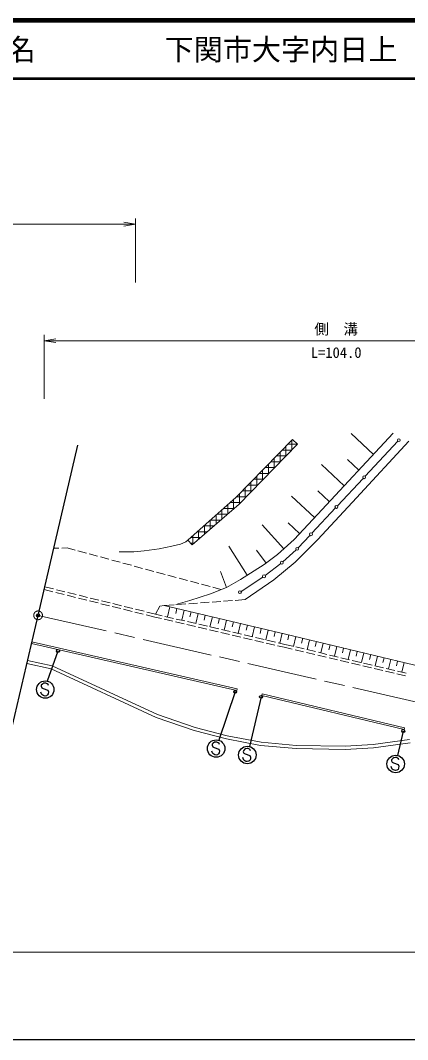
# Model space of a CAD drawing. Units: millimetres, scale not verified. Extents: x 40000 to 680000, y 20000 to 380000.
# Drawn here: x 380239 to 446774, y 205000 to 380000 of the extents above; entities that cross this region are included whole.
import ezdxf
from ezdxf.enums import TextEntityAlignment as Align

# ---------------------------------------------------------------- set-up
doc = ezdxf.new("R2010")
doc.units = ezdxf.units.MM
doc.header["$LTSCALE"] = 1000
doc.header["$PDMODE"] = 32
doc.header["$PDSIZE"] = 500
doc.linetypes.add('CHAIN', pattern=[18.5, 12, -1.5, 3.5, -1.5])
for name, color, linetype, lineweight in [('M-BMK', 2, 'CHAIN', 13), ('M-BMK-OTRS', 5, 'Continuous', 25), ('M-STR-HTXT', 7, 'Continuous', 13), ('M-STR-STRC', 7, 'Continuous', 25), ('M-TTL', 2, 'Continuous', 140), ('M-TTL-BAND', 7, 'Continuous', 25), ('M-TTL-LINE', 7, 'Continuous', 50), ('M-WORK', 1, 'Continuous', 13)]:
    doc.layers.add(name, color=color, linetype=linetype, lineweight=lineweight)
doc.layers.add('M-OTRS', color=6, linetype='Continuous')
doc.layers.add('M-TTL-TXT', color=7, linetype='Continuous')
doc.styles.add('ＭＳ ゴシック', font='')
doc.styles.get('ＭＳ ゴシック').set_extended_font_data('MS Gothic')

# ---------------------------------------------------------------- blocks, each defined once
blk = doc.blocks.new('open_arrow')
at = {"color": 0, "linetype": 'Continuous', "lineweight": -2}
blk.add_lwpolyline([(7.5, 1.25), (0, 0), (7.5, -1.25)], dxfattribs=at)

msp = doc.modelspace()

# ---------------------------------------------------------------- hatches: boundary and pattern name
at = {"layer": 'M-WORK'}
h = msp.add_hatch(dxfattribs=at)
h.set_pattern_fill('USER', color=256, style=0, pattern_type=2)
h.set_pattern_definition([(0, (427861, 307211), (-0, 1000), []), (90, (427861, 307211), (-1000, -0), [])])
h.paths.add_polyline_path([(427861, 307211), (427022, 308050), (417311, 298140), (408999, 290747), (409732, 289939), (417831, 296941)])

# ---------------------------------------------------------------- linework, layer by layer
at = {"layer": 'M-BMK'}
msp.add_line((383282, 277848), (452288, 262034), dxfattribs=at)
msp.add_circle((383282, 277848), 750, dxfattribs=at)
at = {"layer": 'M-BMK-OTRS'}
for p, q in [((383282, 277848), (390134, 307055)), ((376431, 248641), (383282, 277848))]:
    msp.add_line(p, q, dxfattribs=at)
at = {"layer": 'M-OTRS'}
msp.add_point((383282, 277848), dxfattribs=at)
at = {"layer": 'M-STR-HTXT'}
for p, q in [((317202, 345000), (400000, 345000)), ((400000, 335000), (400000, 346000)), ((384317, 315000), (384317, 326000)), ((384317, 325000), (484461, 325000)), ((64958, 220000), (542805, 220000))]:
    msp.add_line(p, q, dxfattribs=at)
at = {"layer": 'M-STR-STRC'}
for p, q in [((386704, 271723), (384816, 266572)), ((384018, 266040), (383825, 265832)), ((384214, 266180), (384018, 266040)), ((384463, 266230), (384214, 266180)), ((384637, 266206), (384463, 266230)), ((384853, 266098), (384637, 266206)), ((385018, 265986), (384853, 266098)), ((383806, 264499), (383747, 264664)), ((383825, 265832), (383801, 265662)), ((383801, 265662), (383930, 265388)), ((383933, 264233), (383806, 264499)), ((383930, 265388), (384157, 265278)), ((384157, 265278), (384955, 264997)), ((385032, 264397), (384926, 264173)), ((384955, 264997), (385076, 264738)), ((385070, 265819), (385018, 265986)), ((385076, 264738), (385032, 264397)), ((417145, 264724), (414309, 256409)), ((384088, 264123), (383933, 264233)), ((384307, 264011), (384088, 264123)), ((384487, 263985), (384307, 264011)), ((384739, 264029), (384487, 263985)), ((384926, 264173), (384739, 264029)), ((421582, 263854), (419586, 255330)), ((446026, 257986), (445015, 253798)), ((413190, 255701), (413167, 255531)), ((413167, 255531), (413295, 255257)), ((413383, 255909), (413190, 255701)), ((413580, 256049), (413383, 255909)), ((413828, 256099), (413580, 256049)), ((414002, 256075), (413828, 256099)), ((414219, 255966), (414002, 256075)), ((414384, 255855), (414219, 255966)), ((414435, 255688), (414384, 255855)), ((413172, 254368), (413113, 254533)), ((413298, 254102), (413172, 254368)), ((413295, 255257), (413522, 255147)), ((413453, 253992), (413298, 254102)), ((413672, 253880), (413453, 253992)), ((413522, 255147), (414321, 254866)), ((413853, 253854), (413672, 253880)), ((414104, 253898), (413853, 253854)), ((414291, 254042), (414104, 253898)), ((414397, 254266), (414291, 254042)), ((414321, 254866), (414441, 254607)), ((414441, 254607), (414397, 254266)), ((418550, 254600), (418526, 254429)), ((418526, 254429), (418655, 254156)), ((418742, 254808), (418550, 254600)), ((418655, 254156), (418881, 254046)), ((418939, 254948), (418742, 254808)), ((418881, 254046), (419680, 253764)), ((419188, 254998), (418939, 254948)), ((419361, 254974), (419188, 254998)), ((419578, 254865), (419361, 254974)), ((419743, 254754), (419578, 254865)), ((419680, 253764), (419800, 253506)), ((419794, 254586), (419743, 254754)), ((418531, 253267), (418472, 253432)), ((418657, 253001), (418531, 253267)), ((418812, 252891), (418657, 253001)), ((419031, 252778), (418812, 252891)), ((419212, 252753), (419031, 252778)), ((419463, 252797), (419212, 252753)), ((419650, 252941), (419463, 252797)), ((419756, 253164), (419650, 252941)), ((419800, 253506), (419756, 253164)), ((444024, 253058), (444000, 252888)), ((444000, 252888), (444129, 252614)), ((444217, 253266), (444024, 253058)), ((444129, 252614), (444356, 252504)), ((444413, 253406), (444217, 253266)), ((444356, 252504), (445154, 252223)), ((444662, 253456), (444413, 253406)), ((444836, 253432), (444662, 253456)), ((445052, 253324), (444836, 253432)), ((445217, 253212), (445052, 253324)), ((445154, 252223), (445275, 251964)), ((445269, 253045), (445217, 253212)), ((444005, 251726), (443946, 251890)), ((444131, 251459), (444005, 251726)), ((444286, 251349), (444131, 251459)), ((444506, 251237), (444286, 251349)), ((444686, 251212), (444506, 251237)), ((444938, 251255), (444686, 251212)), ((445125, 251399), (444938, 251255)), ((445231, 251623), (445125, 251399)), ((445275, 251964), (445231, 251623))]:
    msp.add_line(p, q, dxfattribs=at)
for centre, radius in [((386704, 271723), 250), ((384512, 265103), 1500), ((417145, 264724), 250), ((421582, 263854), 250), ((446026, 257986), 250), ((413877, 254972), 1500), ((419237, 253871), 1500), ((444711, 252329), 1500)]:
    msp.add_circle(centre, radius, dxfattribs=at)
at = {"layer": 'M-TTL'}
msp.add_line((680000, 380000), (40000, 380000), dxfattribs=at)
at = {"layer": 'M-TTL-BAND'}
msp.add_line((40000, 205000), (579000, 205000), dxfattribs=at)
at = {"layer": 'M-TTL-LINE'}
msp.add_line((40000, 370000), (680000, 370000), dxfattribs=at)
at = {"layer": 'M-WORK'}
for p, q in [((417311, 298140), (427022, 308050)), ((427022, 308050), (427861, 307211)), ((431263, 295184), (444297, 309124)), ((440882, 305471), (437046, 309058)), ((427861, 307211), (417831, 296941)), ((437988, 298036), (446979, 307738)), ((439474, 301735), (445092, 307743)), ((438372, 302786), (436454, 304580)), ((435861, 300102), (431974, 303736)), ((434710, 296645), (439132, 301369)), ((408999, 290747), (417311, 298140)), ((430776, 294657), (426814, 298323)), ((431354, 290883), (437988, 298036)), ((433317, 297381), (431374, 299198)), ((417831, 296941), (409732, 289939)), ((430338, 291947), (434369, 296279)), ((427293, 290895), (431263, 295184)), ((425488, 289269), (421765, 293403)), ((428209, 291884), (426229, 293717)), ((408688, 290494), (408999, 290747)), ((409732, 289939), (408999, 290747)), ((424390, 288279), (427293, 290895)), ((427478, 286967), (431354, 290883)), ((427968, 289443), (429995, 291582)), ((385987, 289377), (386872, 289392)), ((387372, 289400), (388257, 289415)), ((388257, 289415), (389652, 289039)), ((390135, 288909), (391583, 288518)), ((397232, 288723), (399710, 288763)), ((399710, 288763), (401495, 288896)), ((401495, 288896), (404079, 289269)), ((404079, 289269), (406237, 289722)), ((406237, 289722), (407729, 290095)), ((407729, 290095), (408688, 290494)), ((419177, 284734), (416067, 289701)), ((422457, 286830), (420788, 289055)), ((425350, 287058), (427610, 289095)), ((392066, 288388), (393515, 287998)), ((393997, 287868), (395446, 287477)), ((395928, 287347), (397377, 286956)), ((422116, 286574), (424390, 288279)), ((397859, 286826), (399308, 286436)), ((399790, 286305), (401239, 285915)), ((401721, 285785), (403170, 285394)), ((403652, 285264), (405101, 284874)), ((415655, 282632), (414650, 285384)), ((418031, 284017), (422116, 286574)), ((422296, 284694), (424966, 286739)), ((423802, 283930), (427478, 286967)), ((405583, 284743), (407032, 284353)), ((407514, 284223), (408963, 283832)), ((409446, 283702), (410894, 283312)), ((415669, 282637), (418031, 284017)), ((418173, 281960), (421888, 284404)), ((418888, 280548), (423802, 283930)), ((384312, 282260), (385829, 281886)), ((384431, 282746), (385947, 282372)), ((386314, 281766), (387771, 281407)), ((386433, 282252), (387889, 281892)), ((388374, 281773), (389831, 281413)), ((411377, 283181), (412825, 282791)), ((412922, 281524), (415669, 282637)), ((413308, 282661), (414703, 282284)), ((388256, 281287), (389712, 280927)), ((390198, 280808), (391654, 280448)), ((390316, 281293), (391772, 280934)), ((392140, 280328), (393596, 279969)), ((392258, 280814), (393714, 280455)), ((394200, 280335), (395656, 279975)), ((406943, 279686), (409370, 280423)), ((409370, 280423), (412922, 281524)), ((411173, 279992), (412670, 280100)), ((413168, 280136), (414664, 280244)), ((415163, 280280), (416659, 280388)), ((417158, 280423), (418888, 280548)), ((394081, 279849), (395538, 279490)), ((396023, 279370), (397479, 279010)), ((396141, 279856), (397598, 279496)), ((397965, 278891), (399421, 278531)), ((398083, 279376), (399539, 279017)), ((399907, 278411), (401363, 278052)), ((400025, 278897), (401481, 278538)), ((401967, 278418), (403482, 278044)), ((404182, 279409), (403482, 278044)), ((404955, 279543), (404182, 279409)), ((404955, 279543), (406685, 279668)), ((425788, 274621), (404955, 279543)), ((405928, 279313), (405516, 277569)), ((407149, 279024), (406943, 278152)), ((407184, 279704), (408680, 279812)), ((408370, 278736), (407959, 276999)), ((409179, 279848), (410675, 279956)), ((409586, 278449), (409380, 277580)), ((401848, 277932), (403366, 277557)), ((403366, 277557), (404471, 277299)), ((403482, 278044), (404587, 277786)), ((404958, 277186), (406419, 276845)), ((405073, 277672), (406534, 277331)), ((406905, 276731), (408366, 276390)), ((407021, 277218), (408482, 276877)), ((408969, 276763), (410429, 276422)), ((410802, 278161), (410393, 276431)), ((412013, 277875), (411809, 277010)), ((413225, 277589), (412818, 275865)), ((414432, 277304), (414228, 276442)), ((415639, 277019), (415233, 275301)), ((416841, 276734), (416638, 275876)), ((408853, 276277), (410314, 275936)), ((410801, 275822), (412261, 275481)), ((410916, 276308), (412377, 275967)), ((412748, 275367), (414209, 275026)), ((412864, 275854), (414325, 275513)), ((414696, 274913), (416157, 274572)), ((414812, 275399), (416272, 275058)), ((416759, 274944), (418220, 274603)), ((418044, 276450), (417640, 274739)), ((419242, 276167), (419040, 275312)), ((420440, 275884), (420037, 274179)), ((421633, 275602), (421432, 274750)), ((422827, 275320), (422426, 273622)), ((424016, 275039), (423815, 274190)), ((425205, 274759), (424805, 273066)), ((382149, 273010), (417441, 264943)), ((382216, 273303), (417508, 265235)), ((416644, 274458), (418104, 274117)), ((418591, 274003), (420052, 273662)), ((418707, 274490), (420168, 274149)), ((420539, 273549), (422000, 273208)), ((420655, 274035), (422115, 273694)), ((422487, 273094), (423947, 272753)), ((422602, 273581), (424063, 273240)), ((424550, 273126), (425654, 272868)), ((461522, 266049), (425788, 274621)), ((426389, 274477), (426186, 273631)), ((427573, 274193), (427169, 272509)), ((428751, 273910), (428549, 273068)), ((429930, 273627), (429527, 271950)), ((431104, 273346), (430903, 272507)), ((432278, 273064), (431877, 271393)), ((424434, 272639), (425540, 272381)), ((425540, 272381), (426941, 272049)), ((425654, 272868), (427053, 272536)), ((427427, 271934), (428887, 271588)), ((427540, 272421), (428999, 272075)), ((429373, 271472), (430833, 271126)), ((429486, 271960), (430945, 271614)), ((431432, 271498), (432891, 271152)), ((433448, 272783), (433248, 271948)), ((434618, 272503), (434219, 270838)), ((435784, 272223), (435584, 271391)), ((436949, 271944), (436551, 270284)), ((438111, 271665), (437912, 270835)), ((439272, 271386), (438876, 269733)), ((381351, 269581), (385547, 268660)), ((381469, 270119), (385724, 269184)), ((431319, 271011), (432779, 270665)), ((433265, 270550), (434725, 270204)), ((433378, 271037), (434838, 270691)), ((435211, 270088), (436671, 269742)), ((435324, 270575), (436784, 270229)), ((437158, 269627), (438617, 269281)), ((437270, 270114), (438730, 269768)), ((439216, 269653), (440676, 269307)), ((440429, 271109), (440231, 270282)), ((441586, 270831), (441191, 269184)), ((442739, 270555), (442542, 269731)), ((443892, 270278), (443498, 268637)), ((445040, 270003), (444844, 269182)), ((446189, 269727), (445797, 268092)), ((385547, 268660), (403577, 260284)), ((385724, 269184), (403782, 260795)), ((439104, 269165), (440563, 268819)), ((441050, 268704), (442509, 268358)), ((441162, 269191), (442622, 268845)), ((442996, 268243), (444455, 267897)), ((443108, 268730), (444568, 268384)), ((444942, 267781), (446401, 267435)), ((445054, 268268), (446514, 267922)), ((417508, 265235), (417441, 264943)), ((421775, 264372), (421705, 264081)), ((421775, 264372), (446224, 258542)), ((421705, 264081), (446155, 258250)), ((403782, 260795), (410275, 258577)), ((403577, 260284), (410118, 258049)), ((410118, 258049), (415670, 256637)), ((410275, 258577), (415789, 257174)), ((446224, 258542), (446155, 258250)), ((415670, 256637), (421520, 255519)), ((415789, 257174), (421597, 256064)), ((421520, 255519), (427604, 254960)), ((421597, 256064), (427633, 255510)), ((427633, 255510), (436019, 255379)), ((436019, 255379), (440848, 255673)), ((440848, 255673), (447112, 256521)), ((440901, 255125), (447204, 255978)), ((427604, 254960), (436031, 254829)), ((436031, 254829), (440901, 255125))]:
    msp.add_line(p, q, dxfattribs=at)
for centre in [(445263, 307925), (439303, 301552), (434539, 296462), (430167, 291764), (427796, 289262), (425164, 286891), (422097, 284542), (417964, 281823)]:
    msp.add_circle(centre, 250, dxfattribs=at)

# ---------------------------------------------------------------- block references
at = {"layer": 'M-STR-HTXT', "xscale": 267, "yscale": 267, "rotation": 180}
msp.add_blockref('open_arrow', (400000, 345000), dxfattribs=at)
at = {"layer": 'M-STR-HTXT', "xscale": 267, "yscale": 267}
msp.add_blockref('open_arrow', (384317, 325000), dxfattribs=at)

# ---------------------------------------------------------------- texts
at = {"layer": 'M-STR-HTXT', "style": 'ＭＳ ゴシック'}
msp.add_text('側\u3000溝', height=1833, dxfattribs=at).set_placement((434500, 327000), align=Align.MIDDLE_CENTER)
msp.add_text('L=104.0', height=1833, dxfattribs=at).set_placement((434500, 321500), align=Align.BOTTOM_CENTER)
at = {"layer": 'M-TTL-TXT', "style": 'ＭＳ ゴシック'}
for s, p in [('地 名', (370380, 375000)), ('下関市大字内日上', (405024, 375000))]:
    msp.add_text(s, height=3666, dxfattribs=at).set_placement(p, align=Align.MIDDLE_LEFT)

doc.saveas('drawing.dxf')
